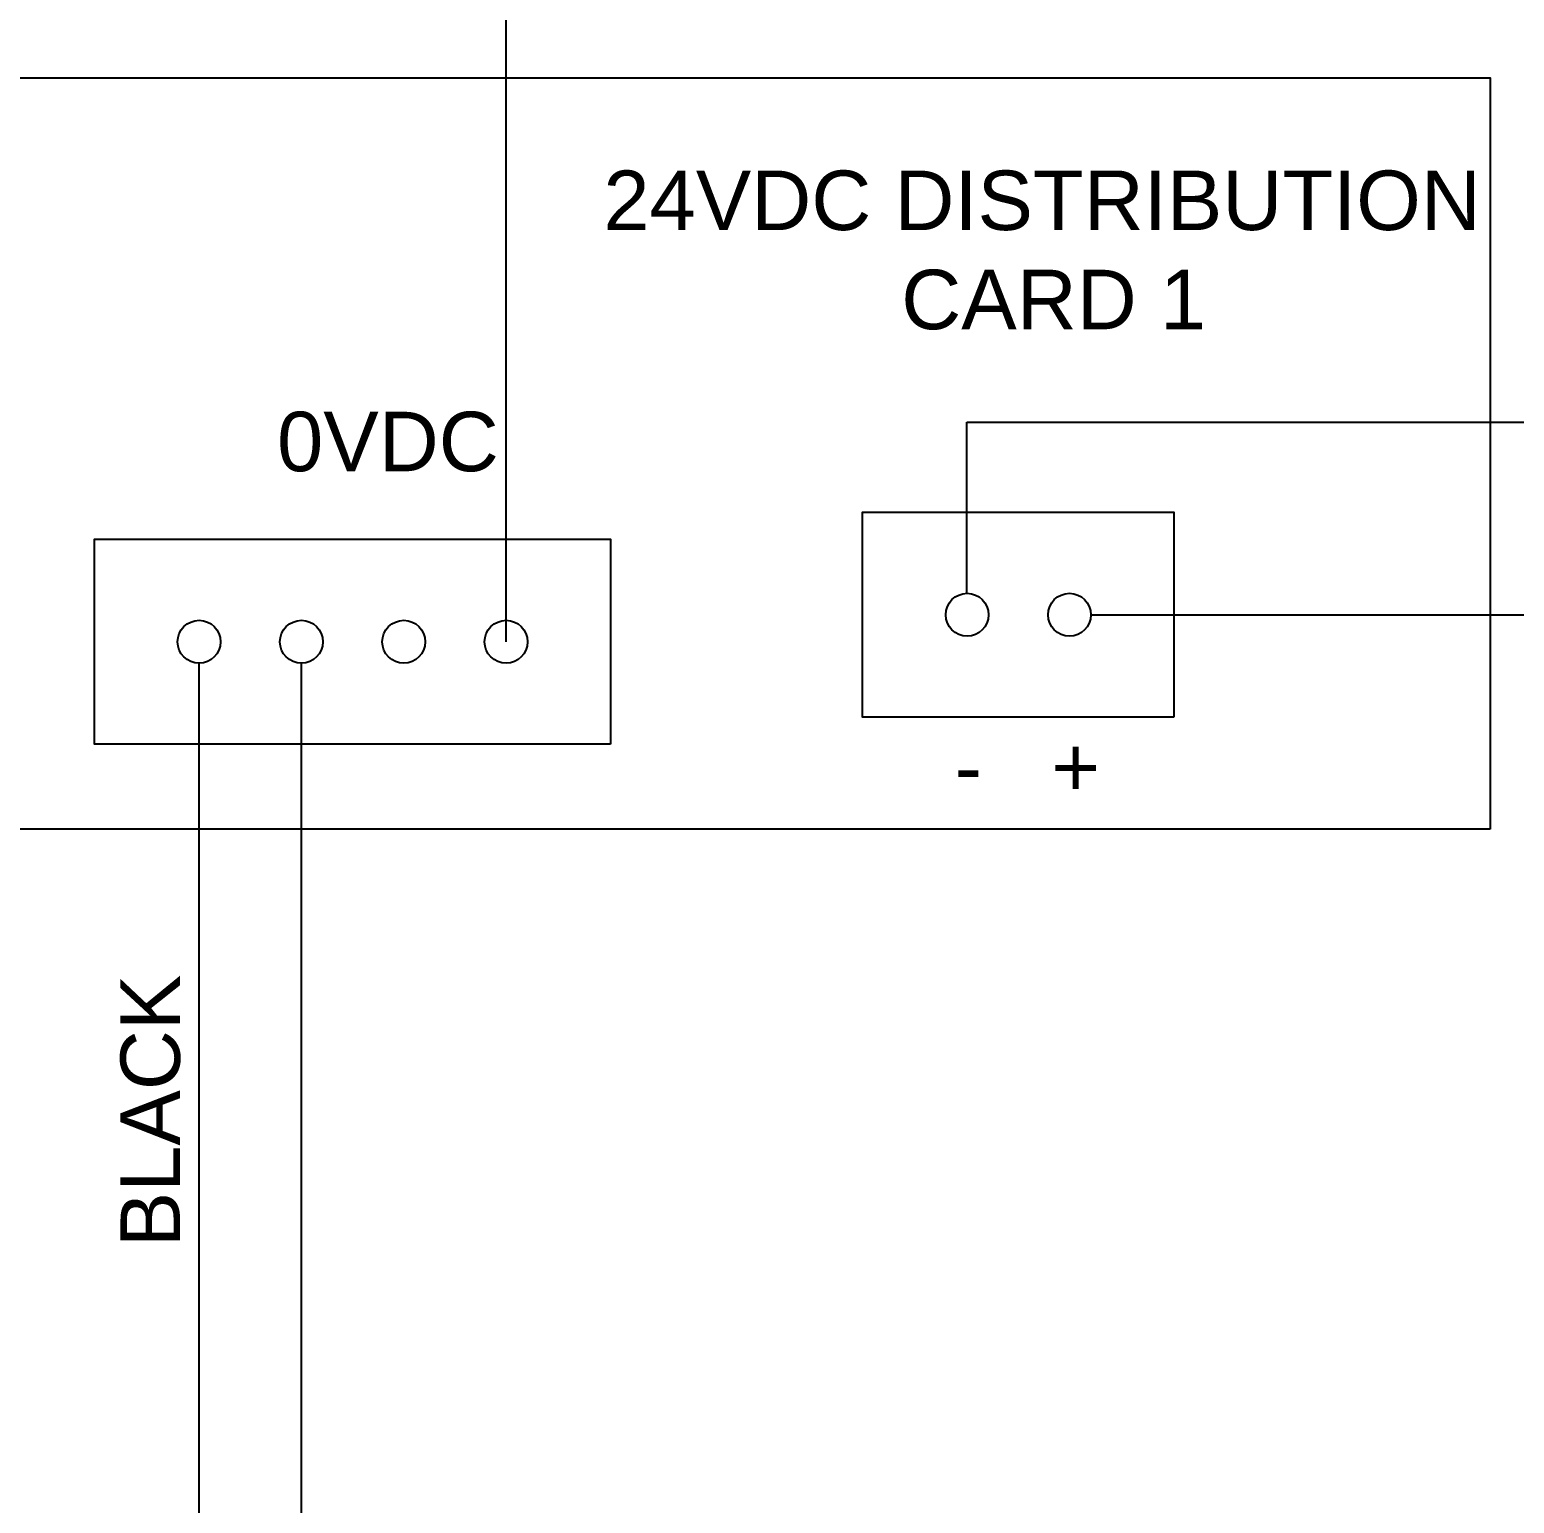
# Model space of a CAD drawing. Header units: inches. Extents: x -228 to 241, y -155 to 115.
# Drawn here: x -122.996 to -119.877, y -44.055 to -40.959 of the extents above; entities that cross this region are included whole.
import ezdxf

# ---------------------------------------------------------------- set-up
doc = ezdxf.new("R2010")
doc.units = ezdxf.units.IN
doc.header["$MEASUREMENT"] = 0
for name, color, linetype in [('DC PANEL WIRE', 140, 'Continuous'), ('ELECTRICAL DEVICES', 30, 'Continuous'), ('TXT', 4, 'Continuous')]:
    doc.layers.add(name, color=color, linetype=linetype)
doc.styles.add('ARIAL', font='arial.ttf')
doc.styles.get("Standard").update_dxf_attribs({"font": 'arial.ttf'})

msp = doc.modelspace()

# ---------------------------------------------------------------- linework, layer by layer
at = {"layer": 'DC PANEL WIRE'}
for p, q in [((-121.995385, -42.244781), (-121.995385, -39.943439)), ((-121.027603, -42.144092), (-121.027603, -41.783139)), ((-121.027603, -41.783139), (-119.753026, -41.783139)), ((-120.766783, -42.188139), (-118.371397, -42.188139)), ((-122.64034, -47.346866), (-122.64034, -42.289859)), ((-122.425355, -49.744933), (-122.425355, -42.289859))]:
    msp.add_line(p, q, dxfattribs=at)
at = {"layer": 'ELECTRICAL DEVICES'}
for points in [[(-119.928189, -42.638642), (-124.251904, -42.638642), (-124.251904, -41.059882), (-119.928189, -41.059882)], [(-120.592386, -42.403482), (-121.246322, -42.403482), (-121.246322, -41.972629), (-120.592386, -41.972629)], [(-121.77591, -42.460207), (-122.859815, -42.460207), (-122.859815, -42.029354), (-121.77591, -42.029354)]]:
    msp.add_lwpolyline(points, close=True, dxfattribs=at)
for centre in [(-121.026846, -42.188055), (-120.811861, -42.188055), (-122.64034, -42.244781), (-122.425355, -42.244781), (-122.21037, -42.244781), (-121.995385, -42.244781)]:
    msp.add_circle(centre, 0.045078, dxfattribs=at)

# ---------------------------------------------------------------- texts
at = {"layer": 'TXT', "char_height": 0.125, "attachment_point": 5}
for s, width, insert in [('24VDC DISTRIBUTION\\P CARD 1', 4.32371508, (-120.869385, -41.42231)), ('0VDC', 1.08896524, (-122.243586, -41.824856)), ('-   +', 1.08896524, (-120.900641, -42.507739))]:
    msp.add_mtext_dynamic_manual_height_columns(s, width=width, gutter_width=0.625, heights=[0], dxfattribs=dict(at, insert=insert))
at = {"layer": 'TXT', "insert": (-122.742006, -43.230628), "char_height": 0.125, "attachment_point": 5, "rotation": 90, "style": 'ARIAL'}
msp.add_mtext_dynamic_manual_height_columns('BLACK', width=0.93802743, gutter_width=0.625, heights=[0], dxfattribs=at)

doc.saveas('drawing.dxf')
